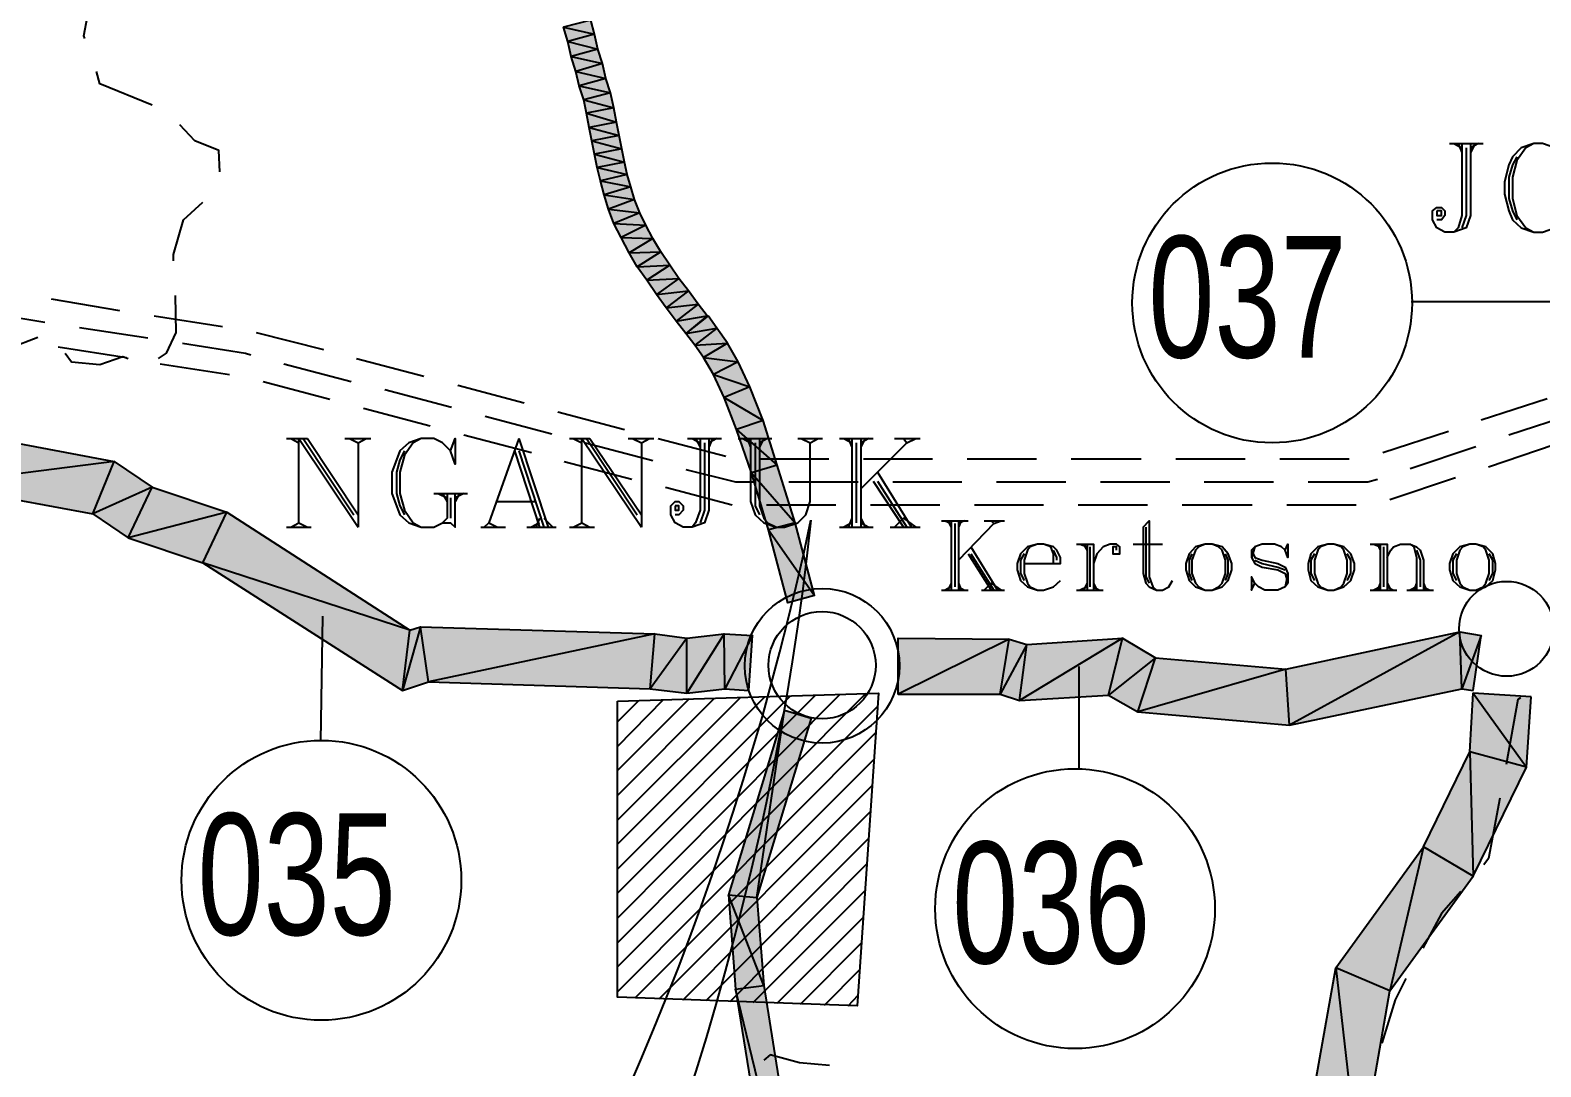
# Model space of a CAD drawing. Header units: millimetres. Extents: x 658 to 813, y 806 to 883.
# Drawn here: x 797.04 to 802.21, y 859.31 to 862.86 of the extents above; entities that cross this region are included whole.
import ezdxf

# ---------------------------------------------------------------- set-up
doc = ezdxf.new("R2010")
doc.units = ezdxf.units.MM
doc.header["$LTSCALE"] = 0.1
doc.linetypes.add('atContinuous2', pattern=[0])
for name, color, linetype in [('BATKAB', 7, 'Continuous'), ('FRAME 11', 7, 'Continuous'), ('JL-ARTERI', 7, 'Continuous'), ('KLEKTOR1', 7, 'Continuous'), ('KLEKTOR2', 7, 'Continuous'), ('LINK NAS BARU', 7, 'Continuous'), ('RENC-JL-TOL', 7, 'Continuous'), ('SYMBOL', 7, 'Continuous'), ('TEXT', 8, 'Continuous'), ('zat_Mask_solid', 7, 'Continuous')]:
    doc.layers.add(name, color=color, linetype=linetype)
doc.styles.add('Style2', font='arial.ttf', dxfattribs={"height": 0.2})

msp = doc.modelspace()

# ---------------------------------------------------------------- hatches: boundary and pattern name
at = {"layer": 'JL-ARTERI'}
h = msp.add_hatch(color=7, dxfattribs=at)
h.paths.add_polyline_path([(798.4009, 860.6301), (798.3735, 860.8185), (798.3127, 860.5997)])
h.paths.add_polyline_path([(798.3735, 860.8185), (798.3127, 860.5997), (798.3371, 860.8064)], flags=17)
h = msp.add_hatch(color=7, dxfattribs=at)
h.paths.add_polyline_path([(799.4163, 860.6057), (799.4132, 860.7942), (799.2856, 860.5905)])
h.paths.add_polyline_path([(799.4132, 860.7942), (799.2856, 860.5905), (799.2856, 860.779)], flags=17)
for points in [[(799.5105, 860.7881), (799.4163, 860.6057), (799.4132, 860.7942)], [(799.4984, 860.5997), (799.5105, 860.7881), (799.4163, 860.6057)], [(801.9334, 860.8003), (801.3498, 860.4811), (801.3376, 860.6726)], [(801.9395, 860.6057), (801.9334, 860.8003), (801.3498, 860.4811)], [(802.0064, 860.7881), (801.9395, 860.6057), (801.9334, 860.8003)], [(801.979, 860.5997), (802.0064, 860.7881), (801.9395, 860.6057)], [(800.8907, 860.7121), (800.7296, 860.5845), (800.7782, 860.779)], [(800.8299, 860.5267), (800.8907, 860.7121), (800.7296, 860.5845)], [(801.3376, 860.6726), (800.8299, 860.5267), (800.8907, 860.7121)], [(801.3498, 860.4811), (801.3376, 860.6726), (800.8299, 860.5267)]]:
    msp.add_hatch(color=7, dxfattribs=at).paths.add_polyline_path(points)
h = msp.add_hatch(color=7, dxfattribs=at)
h.paths.add_polyline_path([(800.3587, 860.5875), (800.3891, 860.776), (800.0091, 860.5875)], flags=17)
h.paths.add_polyline_path([(800.3891, 860.776), (800.0091, 860.5875), (800.0091, 860.779)])
h = msp.add_hatch(color=7, dxfattribs=at)
h.paths.add_polyline_path([(800.7296, 860.5845), (800.7782, 860.779), (800.4256, 860.5662)], flags=17)
h.paths.add_polyline_path([(800.7782, 860.779), (800.4256, 860.5662), (800.4499, 860.7577)], flags=17)
at = {"layer": 'KLEKTOR1'}
for points in [[(801.979, 860.5905), (802.1614, 860.3382), (801.9669, 860.3899)], [(802.1766, 860.5784), (801.979, 860.5905), (802.1614, 860.3382)], [(801.9669, 860.3899), (801.979, 859.9643), (801.8088, 860.0646)], [(802.1614, 860.3382), (801.9669, 860.3899), (801.979, 859.9643)], [(801.8088, 860.0646), (801.6933, 859.5721), (801.5078, 859.6512)], [(801.979, 859.9643), (801.8088, 860.0646), (801.6933, 859.5721)], [(801.5078, 859.6512), (801.5869, 858.9611), (801.3954, 859.0158)], [(801.6933, 859.5721), (801.5078, 859.6512), (801.5869, 858.9611)]]:
    msp.add_hatch(color=7, dxfattribs=at).paths.add_polyline_path(points)
at = {"layer": 'KLEKTOR2'}
for points in [[(798.9572, 862.8949), (798.863, 862.8706), (798.9694, 862.8463)], [(798.863, 862.8706), (798.9694, 862.8463), (798.8782, 862.8219)], [(798.9694, 862.8463), (798.8782, 862.8219), (798.9816, 862.7946)], [(798.8782, 862.8219), (798.9816, 862.7946), (798.8903, 862.7703)], [(798.9816, 862.7946), (798.8903, 862.7703), (798.9968, 862.7459)], [(798.8903, 862.7703), (798.9968, 862.7459), (798.9055, 862.7186)], [(798.9968, 862.7459), (798.9055, 862.7186), (799.0089, 862.6943)], [(798.9055, 862.7186), (799.0089, 862.6943), (798.9177, 862.6699)], [(799.0089, 862.6943), (798.9177, 862.6699), (799.0241, 862.6456)], [(798.9177, 862.6699), (799.0241, 862.6456), (798.9329, 862.6213)], [(799.0241, 862.6456), (798.9329, 862.6213), (799.0363, 862.5939)], [(798.9329, 862.6213), (799.0363, 862.5939), (798.942, 862.5757)], [(799.0363, 862.5939), (798.942, 862.5757), (799.0454, 862.5453)], [(798.942, 862.5757), (799.0454, 862.5453), (798.9512, 862.5271)], [(799.0454, 862.5453), (798.9512, 862.5271), (799.0545, 862.4997)], [(798.9512, 862.5271), (799.0545, 862.4997), (798.9603, 862.4815)], [(799.0545, 862.4997), (798.9603, 862.4815), (799.0636, 862.4541)], [(798.9603, 862.4815), (799.0636, 862.4541), (798.9694, 862.4359)], [(799.0636, 862.4541), (798.9694, 862.4359), (799.0728, 862.4085)], [(798.9694, 862.4359), (799.0728, 862.4085), (798.9785, 862.3903)], [(799.0728, 862.4085), (798.9785, 862.3903), (799.0819, 862.3659)], [(798.9785, 862.3903), (799.0819, 862.3659), (798.9907, 862.3447)], [(799.0819, 862.3659), (798.9907, 862.3447), (799.094, 862.3234)], [(798.9907, 862.3447), (799.094, 862.3234), (799.0028, 862.296)], [(799.094, 862.3234), (799.0028, 862.296), (799.1062, 862.2808)], [(799.0028, 862.296), (799.1062, 862.2808), (799.018, 862.2474)], [(799.1062, 862.2808), (799.018, 862.2474), (799.1244, 862.2352)], [(799.018, 862.2474), (799.1244, 862.2352), (799.0363, 862.1987)], [(799.1244, 862.2352), (799.0363, 862.1987), (799.1457, 862.1927)], [(799.0363, 862.1987), (799.1457, 862.1927), (799.0606, 862.1501)], [(799.1457, 862.1927), (799.0606, 862.1501), (799.17, 862.1471)], [(799.0606, 862.1501), (799.17, 862.1471), (799.088, 862.0984)], [(799.17, 862.1471), (799.088, 862.0984), (799.1974, 862.1015)], [(799.088, 862.0984), (799.1974, 862.1015), (799.1153, 862.0498)], [(799.1974, 862.1015), (799.1153, 862.0498), (799.2278, 862.0559)], [(799.1153, 862.0498), (799.2278, 862.0559), (799.1488, 862.0042)], [(799.2278, 862.0559), (799.1488, 862.0042), (799.2582, 862.0102)], [(799.1488, 862.0042), (799.2582, 862.0102), (799.1822, 861.9555)], [(799.2582, 862.0102), (799.1822, 861.9555), (799.2916, 861.9677)], [(799.1822, 861.9555), (799.2916, 861.9677), (799.2156, 861.9099)], [(799.2916, 861.9677), (799.2156, 861.9099), (799.3251, 861.9221)], [(799.2156, 861.9099), (799.3251, 861.9221), (799.2491, 861.8643)], [(799.3251, 861.9221), (799.2491, 861.8643), (799.3555, 861.8826)], [(799.2491, 861.8643), (799.3555, 861.8826), (799.2825, 861.8218)], [(799.3585, 861.8826), (799.2825, 861.8218), (799.3889, 861.84)], [(799.2825, 861.8218), (799.3889, 861.84), (799.3129, 861.7822)], [(799.3889, 861.84), (799.3129, 861.7822), (799.4254, 861.7883)], [(799.3129, 861.7822), (799.4254, 861.7883), (799.3433, 861.7397)], [(799.4254, 861.7883), (799.3433, 861.7397), (799.4619, 861.7245)], [(799.3433, 861.7397), (799.4619, 861.7245), (799.3768, 861.6819)], [(799.4619, 861.7245), (799.3768, 861.6819), (799.5014, 861.6394)], [(799.3768, 861.6819), (799.5014, 861.6394), (799.4132, 861.6029)], [(799.5014, 861.6394), (799.4132, 861.6029), (799.547, 861.5238)], [(799.4132, 861.6029), (799.547, 861.5238), (799.4558, 861.4934)], [(799.547, 861.5238), (799.4558, 861.4934), (799.5956, 861.3718)], [(799.4558, 861.4934), (799.5956, 861.3718), (799.5075, 861.3445)], [(799.5956, 861.3718), (799.5075, 861.3445), (799.6564, 861.1742)], [(799.5075, 861.3445), (799.6564, 861.1742), (799.5652, 861.1499)], [(799.6564, 861.1742), (799.5652, 861.1499), (799.7233, 860.925)], [(799.5652, 861.1499), (799.7233, 860.925), (799.6321, 860.9006)], [(799.7385, 858.3987), (799.4528, 859.5782), (799.55, 859.5904)], [(799.6473, 858.3683), (799.7385, 858.3987), (799.4528, 859.5782)]]:
    msp.add_hatch(color=7, dxfattribs=at).paths.add_polyline_path(points)
h = msp.add_hatch(color=7, dxfattribs=at)
h.paths.add_polyline_path([(799.4528, 859.5782), (799.55, 859.5904), (799.4284, 859.9005)])
h.paths.add_polyline_path([(799.55, 859.5904), (799.4284, 859.9005), (799.5257, 859.8913)], flags=17)
at = {"layer": 'zat_Mask_solid'}
for points in [[(797.3247, 861.384), (796.7076, 861.305), (796.7258, 861.4965)], [(797.2518, 861.2046), (797.3247, 861.384), (796.7076, 861.305)], [(797.4554, 861.2958), (797.2518, 861.2046), (797.3247, 861.384)], [(797.3734, 861.1226), (797.4554, 861.2958), (797.2518, 861.2046)], [(797.7108, 861.2107), (797.3734, 861.1226), (797.4554, 861.2958)], [(797.6287, 861.0374), (797.7108, 861.2107), (797.3734, 861.1226)], [(798.3371, 860.8064), (797.6287, 861.0374), (797.7108, 861.2107)], [(798.3127, 860.5997), (798.3371, 860.8064), (797.6287, 861.0374)], [(799.1761, 860.7942), (798.4009, 860.6301), (798.3735, 860.8185)], [(799.1609, 860.6057), (799.1761, 860.7942), (798.4009, 860.6301)], [(799.2856, 860.779), (799.1609, 860.6057), (799.1761, 860.7942)], [(799.2856, 860.5905), (799.2856, 860.779), (799.1609, 860.6057)], [(800.4499, 860.7577), (800.3587, 860.5875), (800.3891, 860.776)], [(800.4256, 860.5662), (800.4499, 860.7577), (800.3587, 860.5875)], [(799.4284, 859.9005), (799.5257, 859.8913), (799.62, 860.5328)], [(799.5257, 859.8913), (799.62, 860.5328), (799.7112, 860.5054)]]:
    msp.add_hatch(color=7, dxfattribs=at).paths.add_polyline_path(points)

# ---------------------------------------------------------------- linework, layer by layer
at = {"layer": 'BATKAB', "color": 7}
for points in [[(797.2244, 862.8311), (797.2214, 862.8402), (797.2457, 862.9739), (797.2305, 863.0135), (797.194, 863.0226), (797.1879, 863.0347)], [(797.4554, 862.6031), (797.2761, 862.676), (797.2639, 862.7186)], [(797.6865, 862.3751), (797.6834, 862.448), (797.6014, 862.4815), (797.5497, 862.5362)], [(797.5284, 862.0711), (797.5284, 862.0923), (797.5618, 862.2109), (797.6287, 862.2717)], [(797.4767, 861.7366), (797.5041, 861.7549), (797.5375, 861.8248), (797.5345, 861.9525)], [(796.9113, 861.6485), (796.9143, 861.6546), (796.969, 861.7731), (797.0633, 861.8096)], [(797.1575, 861.7549), (797.1788, 861.7245), (797.2761, 861.7154), (797.3551, 861.7427), (797.3734, 861.7366)], [(802.1402, 860.5753), (802.131, 860.5693), (802.0915, 860.3473)], [(802.0702, 860.2318), (802.0307, 860.0251), (802.0155, 860.0038)], [(801.9365, 859.9126), (801.8696, 859.8366), (801.8058, 859.718)], [(801.748, 859.6147), (801.7115, 859.5417), (801.6659, 859.3928)], [(799.775, 859.3168), (799.6716, 859.3259), (799.5713, 859.3532), (799.55, 859.335)]]:
    msp.add_lwpolyline(points, dxfattribs=at)
at = {"layer": 'FRAME 11', "color": 7}
for points in [[(799.0484, 859.7363), (799.8996, 860.5905)], [(799.0484, 860.5632), (799.9422, 860.5905), (799.8692, 859.5204), (799.0484, 859.5508), (799.0484, 860.5632)], [(799.0484, 859.8214), (799.8115, 860.5875)], [(799.0484, 859.9065), (799.7264, 860.5845)], [(799.0484, 859.9886), (799.6412, 860.5814)], [(799.0484, 860.0737), (799.5531, 860.5784)], [(799.0484, 860.1558), (799.468, 860.5753)], [(799.0484, 860.3261), (799.2947, 860.5723)], [(799.0484, 860.2409), (799.3798, 860.5723)], [(799.0484, 860.4081), (799.2065, 860.5693)], [(799.0484, 860.4933), (799.1214, 860.5662)], [(799.0484, 859.6542), (799.9392, 860.5449)], [(799.0484, 859.5691), (799.9331, 860.4568)], [(799.1092, 859.5478), (799.927, 860.3656)], [(799.1913, 859.5448), (799.9209, 860.2744)], [(799.2734, 859.5417), (799.9148, 860.1862)], [(799.3524, 859.5387), (799.9088, 860.095)], [(799.4345, 859.5356), (799.9027, 860.0069)], [(799.5136, 859.5326), (799.8966, 859.9157)], [(799.5956, 859.5296), (799.8905, 859.8245)], [(799.6747, 859.5265), (799.8844, 859.7363)], [(799.7568, 859.5235), (799.8784, 859.6451)], [(799.8388, 859.5204), (799.8723, 859.5569)]]:
    msp.add_lwpolyline(points, dxfattribs=at)
at = {"layer": 'FRAME 11', "color": 7, "linetype": 'atContinuous2'}
for centre, radius, start, end in [((789.9831, 863.2402), 9.9429, 266.08953, 348.0577), ((790.0749, 862.2245), 9.6934, 265.45349, 353.83073)]:
    msp.add_arc(centre, radius, start, end, dxfattribs=at)
at = {"layer": 'JL-ARTERI', "color": 7}
for points in [[(797.3247, 861.384), (796.7076, 861.305), (796.7258, 861.4965), (797.3247, 861.384)], [(797.2518, 861.2046), (797.3247, 861.384), (796.7076, 861.305), (797.2518, 861.2046)], [(797.4554, 861.2958), (797.2518, 861.2046), (797.3247, 861.384), (797.4554, 861.2958)], [(797.3734, 861.1226), (797.4554, 861.2958), (797.2518, 861.2046), (797.3734, 861.1226)], [(797.7108, 861.2107), (797.3734, 861.1226), (797.4554, 861.2958), (797.7108, 861.2107)], [(797.6287, 861.0374), (797.7108, 861.2107), (797.3734, 861.1226), (797.6287, 861.0374)], [(798.3371, 860.8064), (797.6287, 861.0374), (797.7108, 861.2107), (798.3371, 860.8064)], [(798.3127, 860.5997), (798.3371, 860.8064), (797.6287, 861.0374), (798.3127, 860.5997)], [(798.4009, 860.6301), (798.3735, 860.8185), (798.3127, 860.5997), (798.4009, 860.6301)], [(798.3735, 860.8185), (798.3127, 860.5997), (798.3371, 860.8064), (798.3735, 860.8185)], [(799.1761, 860.7942), (798.4009, 860.6301), (798.3735, 860.8185), (799.1761, 860.7942)], [(799.1609, 860.6057), (799.1761, 860.7942), (798.4009, 860.6301), (799.1609, 860.6057)], [(799.2856, 860.779), (799.1609, 860.6057), (799.1761, 860.7942), (799.2856, 860.779)], [(799.4163, 860.6057), (799.4132, 860.7942), (799.2856, 860.5905), (799.4163, 860.6057)], [(799.4132, 860.7942), (799.2856, 860.5905), (799.2856, 860.779), (799.4132, 860.7942)], [(799.5105, 860.7881), (799.4163, 860.6057), (799.4132, 860.7942), (799.5105, 860.7881)], [(799.4984, 860.5997), (799.5105, 860.7881), (799.4163, 860.6057), (799.4984, 860.5997)], [(801.9334, 860.8003), (801.3498, 860.4811), (801.3376, 860.6726), (801.9334, 860.8003)], [(801.9395, 860.6057), (801.9334, 860.8003), (801.3498, 860.4811), (801.9395, 860.6057)], [(802.0064, 860.7881), (801.9395, 860.6057), (801.9334, 860.8003), (802.0064, 860.7881)], [(801.979, 860.5997), (802.0064, 860.7881), (801.9395, 860.6057), (801.979, 860.5997)], [(799.2856, 860.5905), (799.2856, 860.779), (799.1609, 860.6057), (799.2856, 860.5905)], [(800.3891, 860.776), (800.0091, 860.5875), (800.0091, 860.779), (800.3891, 860.776)], [(800.3587, 860.5875), (800.3891, 860.776), (800.0091, 860.5875), (800.3587, 860.5875)], [(800.4499, 860.7577), (800.3587, 860.5875), (800.3891, 860.776), (800.4499, 860.7577)], [(800.4256, 860.5662), (800.4499, 860.7577), (800.3587, 860.5875), (800.4256, 860.5662)], [(800.7296, 860.5845), (800.7782, 860.779), (800.4256, 860.5662), (800.7296, 860.5845)], [(800.7782, 860.779), (800.4256, 860.5662), (800.4499, 860.7577), (800.7782, 860.779)], [(800.8907, 860.7121), (800.7296, 860.5845), (800.7782, 860.779), (800.8907, 860.7121)], [(800.8299, 860.5267), (800.8907, 860.7121), (800.7296, 860.5845), (800.8299, 860.5267)], [(801.3376, 860.6726), (800.8299, 860.5267), (800.8907, 860.7121), (801.3376, 860.6726)], [(801.3498, 860.4811), (801.3376, 860.6726), (800.8299, 860.5267), (801.3498, 860.4811)]]:
    msp.add_lwpolyline(points, dxfattribs=at)
at = {"layer": 'KLEKTOR1', "color": 7}
for points in [[(801.979, 860.5905), (802.1614, 860.3382), (801.9669, 860.3899), (801.979, 860.5905)], [(802.1766, 860.5784), (801.979, 860.5905), (802.1614, 860.3382), (802.1766, 860.5784)], [(801.9669, 860.3899), (801.979, 859.9643), (801.8088, 860.0646), (801.9669, 860.3899)], [(802.1614, 860.3382), (801.9669, 860.3899), (801.979, 859.9643), (802.1614, 860.3382)], [(801.8088, 860.0646), (801.6933, 859.5721), (801.5078, 859.6512), (801.8088, 860.0646)], [(801.979, 859.9643), (801.8088, 860.0646), (801.6933, 859.5721), (801.979, 859.9643)], [(801.5078, 859.6512), (801.5869, 858.9611), (801.3954, 859.0158), (801.5078, 859.6512)], [(801.6933, 859.5721), (801.5078, 859.6512), (801.5869, 858.9611), (801.6933, 859.5721)]]:
    msp.add_lwpolyline(points, dxfattribs=at)
at = {"layer": 'KLEKTOR2', "color": 7}
for points in [[(798.9572, 862.8949), (798.863, 862.8706), (798.9694, 862.8463), (798.9572, 862.8949)], [(798.863, 862.8706), (798.9694, 862.8463), (798.8782, 862.8219), (798.863, 862.8706)], [(798.9694, 862.8463), (798.8782, 862.8219), (798.9816, 862.7946), (798.9694, 862.8463)], [(798.8782, 862.8219), (798.9816, 862.7946), (798.8903, 862.7703), (798.8782, 862.8219)], [(798.9816, 862.7946), (798.8903, 862.7703), (798.9968, 862.7459), (798.9816, 862.7946)], [(798.8903, 862.7703), (798.9968, 862.7459), (798.9055, 862.7186), (798.8903, 862.7703)], [(798.9968, 862.7459), (798.9055, 862.7186), (799.0089, 862.6943), (798.9968, 862.7459)], [(798.9055, 862.7186), (799.0089, 862.6943), (798.9177, 862.6699), (798.9055, 862.7186)], [(799.0089, 862.6943), (798.9177, 862.6699), (799.0241, 862.6456), (799.0089, 862.6943)], [(798.9177, 862.6699), (799.0241, 862.6456), (798.9329, 862.6213), (798.9177, 862.6699)], [(799.0241, 862.6456), (798.9329, 862.6213), (799.0363, 862.5939), (799.0241, 862.6456)], [(798.9329, 862.6213), (799.0363, 862.5939), (798.942, 862.5757), (798.9329, 862.6213)], [(799.0363, 862.5939), (798.942, 862.5757), (799.0454, 862.5453), (799.0363, 862.5939)], [(798.942, 862.5757), (799.0454, 862.5453), (798.9512, 862.5271), (798.942, 862.5757)], [(799.0454, 862.5453), (798.9512, 862.5271), (799.0545, 862.4997), (799.0454, 862.5453)], [(798.9512, 862.5271), (799.0545, 862.4997), (798.9603, 862.4815), (798.9512, 862.5271)], [(799.0545, 862.4997), (798.9603, 862.4815), (799.0636, 862.4541), (799.0545, 862.4997)], [(798.9603, 862.4815), (799.0636, 862.4541), (798.9694, 862.4359), (798.9603, 862.4815)], [(799.0636, 862.4541), (798.9694, 862.4359), (799.0728, 862.4085), (799.0636, 862.4541)], [(798.9694, 862.4359), (799.0728, 862.4085), (798.9785, 862.3903), (798.9694, 862.4359)], [(799.0728, 862.4085), (798.9785, 862.3903), (799.0819, 862.3659), (799.0728, 862.4085)], [(798.9785, 862.3903), (799.0819, 862.3659), (798.9907, 862.3447), (798.9785, 862.3903)], [(799.0819, 862.3659), (798.9907, 862.3447), (799.094, 862.3234), (799.0819, 862.3659)], [(798.9907, 862.3447), (799.094, 862.3234), (799.0028, 862.296), (798.9907, 862.3447)], [(799.094, 862.3234), (799.0028, 862.296), (799.1062, 862.2808), (799.094, 862.3234)], [(799.0028, 862.296), (799.1062, 862.2808), (799.018, 862.2474), (799.0028, 862.296)], [(799.1062, 862.2808), (799.018, 862.2474), (799.1244, 862.2352), (799.1062, 862.2808)], [(799.018, 862.2474), (799.1244, 862.2352), (799.0363, 862.1987), (799.018, 862.2474)], [(799.1244, 862.2352), (799.0363, 862.1987), (799.1457, 862.1927), (799.1244, 862.2352)], [(799.0363, 862.1987), (799.1457, 862.1927), (799.0606, 862.1501), (799.0363, 862.1987)], [(799.1457, 862.1927), (799.0606, 862.1501), (799.17, 862.1471), (799.1457, 862.1927)], [(799.0606, 862.1501), (799.17, 862.1471), (799.088, 862.0984), (799.0606, 862.1501)], [(799.17, 862.1471), (799.088, 862.0984), (799.1974, 862.1015), (799.17, 862.1471)], [(799.088, 862.0984), (799.1974, 862.1015), (799.1153, 862.0498), (799.088, 862.0984)], [(799.1974, 862.1015), (799.1153, 862.0498), (799.2278, 862.0559), (799.1974, 862.1015)], [(799.1153, 862.0498), (799.2278, 862.0559), (799.1488, 862.0042), (799.1153, 862.0498)], [(799.2278, 862.0559), (799.1488, 862.0042), (799.2582, 862.0102), (799.2278, 862.0559)], [(799.1488, 862.0042), (799.2582, 862.0102), (799.1822, 861.9555), (799.1488, 862.0042)], [(799.2582, 862.0102), (799.1822, 861.9555), (799.2916, 861.9677), (799.2582, 862.0102)], [(799.1822, 861.9555), (799.2916, 861.9677), (799.2156, 861.9099), (799.1822, 861.9555)], [(799.2916, 861.9677), (799.2156, 861.9099), (799.3251, 861.9221), (799.2916, 861.9677)], [(799.2156, 861.9099), (799.3251, 861.9221), (799.2491, 861.8643), (799.2156, 861.9099)], [(799.3251, 861.9221), (799.2491, 861.8643), (799.3555, 861.8826), (799.3251, 861.9221)], [(799.2491, 861.8643), (799.3555, 861.8826), (799.2825, 861.8218), (799.2491, 861.8643)], [(799.3585, 861.8826), (799.2825, 861.8218), (799.3889, 861.84), (799.3585, 861.8826)], [(799.2825, 861.8218), (799.3889, 861.84), (799.3129, 861.7822), (799.2825, 861.8218)], [(799.3889, 861.84), (799.3129, 861.7822), (799.4254, 861.7883), (799.3889, 861.84)], [(799.3129, 861.7822), (799.4254, 861.7883), (799.3433, 861.7397), (799.3129, 861.7822)], [(799.4254, 861.7883), (799.3433, 861.7397), (799.4619, 861.7245), (799.4254, 861.7883)], [(799.3433, 861.7397), (799.4619, 861.7245), (799.3768, 861.6819), (799.3433, 861.7397)], [(799.4619, 861.7245), (799.3768, 861.6819), (799.5014, 861.6394), (799.4619, 861.7245)], [(799.3768, 861.6819), (799.5014, 861.6394), (799.4132, 861.6029), (799.3768, 861.6819)], [(799.5014, 861.6394), (799.4132, 861.6029), (799.547, 861.5238), (799.5014, 861.6394)], [(799.4132, 861.6029), (799.547, 861.5238), (799.4558, 861.4934), (799.4132, 861.6029)], [(799.547, 861.5238), (799.4558, 861.4934), (799.5956, 861.3718), (799.547, 861.5238)], [(799.4558, 861.4934), (799.5956, 861.3718), (799.5075, 861.3445), (799.4558, 861.4934)], [(799.5956, 861.3718), (799.5075, 861.3445), (799.6564, 861.1742), (799.5956, 861.3718)], [(799.5075, 861.3445), (799.6564, 861.1742), (799.5652, 861.1499), (799.5075, 861.3445)], [(799.6564, 861.1742), (799.5652, 861.1499), (799.7233, 860.925), (799.6564, 861.1742)], [(799.5652, 861.1499), (799.7233, 860.925), (799.6321, 860.9006), (799.5652, 861.1499)], [(799.4284, 859.9005), (799.5257, 859.8913), (799.62, 860.5328), (799.4284, 859.9005)], [(799.5257, 859.8913), (799.62, 860.5328), (799.7112, 860.5054), (799.5257, 859.8913)], [(799.4528, 859.5782), (799.55, 859.5904), (799.4284, 859.9005), (799.4528, 859.5782)], [(799.55, 859.5904), (799.4284, 859.9005), (799.5257, 859.8913), (799.55, 859.5904)], [(799.7385, 858.3987), (799.4528, 859.5782), (799.55, 859.5904), (799.7385, 858.3987)], [(799.6473, 858.3683), (799.7385, 858.3987), (799.4528, 859.5782), (799.6473, 858.3683)]]:
    msp.add_lwpolyline(points, dxfattribs=at)
at = {"layer": 'LINK NAS BARU', "color": 7}
for points in [[(801.7662, 861.9312), (802.2344, 861.9312), (802.3621, 861.9312), (802.3621, 860.8641)], [(798.0331, 860.4264), (798.0391, 860.855)], [(800.6293, 860.3291), (800.6293, 860.6817)]]:
    msp.add_lwpolyline(points, dxfattribs=at)
at = {"layer": 'LINK NAS BARU', "color": 7, "linetype": 'atContinuous2'}
for centre in [(801.2903, 861.9266), (798.0344, 859.9505), (800.6154, 859.8533)]:
    msp.add_circle(centre, 0.4789, dxfattribs=at)
at = {"layer": 'RENC-JL-TOL', "color": 7}
for points in [[(797.1089, 861.9403), (797.343, 861.9008)], [(796.8566, 861.9069), (796.9356, 861.8856), (797.0876, 861.8613)], [(797.4615, 861.8826), (797.6956, 861.8461)], [(797.2062, 861.843), (797.4402, 861.8066)], [(797.8111, 861.8248), (798.0422, 861.767)], [(797.1332, 861.7762), (797.3673, 861.7397)], [(797.5588, 861.7883), (797.7746, 861.7549), (797.7929, 861.7488)], [(797.4828, 861.7184), (797.7199, 861.6819)], [(797.9054, 861.7184), (798.1364, 861.6576)], [(798.1547, 861.7366), (798.3857, 861.6758)], [(797.8355, 861.6576), (798.0635, 861.5968)], [(798.2519, 861.6302), (798.4799, 861.5694)], [(798.5012, 861.6454), (798.7292, 861.5846)], [(798.179, 861.5664), (798.407, 861.5056)], [(802.0064, 861.5269), (802.2314, 861.5998)], [(798.5955, 861.539), (798.8235, 861.4782)], [(798.8447, 861.5542), (799.0728, 861.4934)], [(802.1006, 861.4752), (802.3256, 861.5482)], [(798.5225, 861.4752), (798.7535, 861.4144)], [(799.1883, 861.463), (799.4193, 861.4022)], [(801.669, 861.4144), (801.8939, 861.4874)], [(798.939, 861.4478), (799.17, 861.387)], [(801.7632, 861.3597), (801.9882, 861.4357)], [(802.0307, 861.3658), (802.2557, 861.4418)], [(798.866, 861.384), (799.0971, 861.3232)], [(799.2825, 861.3566), (799.4528, 861.3141), (799.5166, 861.3141)], [(799.5348, 861.3931), (799.772, 861.3931)], [(799.8905, 861.3931), (800.1277, 861.3931)], [(800.2462, 861.3931), (800.4833, 861.3931)], [(800.6019, 861.3931), (800.8421, 861.3931)], [(800.9606, 861.3931), (801.1977, 861.3931)], [(801.3163, 861.3931), (801.5534, 861.3931)], [(799.6352, 861.3141), (799.8723, 861.3141)], [(799.9908, 861.3141), (800.228, 861.3141)], [(800.3465, 861.3141), (800.5563, 861.3141), (800.5837, 861.3141)], [(800.7022, 861.3141), (800.9393, 861.3141)], [(801.0579, 861.3141), (801.295, 861.3141)], [(801.4136, 861.3141), (801.6173, 861.3141), (801.6507, 861.3232)], [(801.6933, 861.2533), (801.9182, 861.3293)], [(799.2126, 861.2958), (799.4406, 861.235)], [(799.5592, 861.235), (799.7963, 861.235)], [(799.9148, 861.235), (800.152, 861.235)], [(800.2705, 861.235), (800.5077, 861.235)], [(800.6262, 861.235), (800.8633, 861.235)], [(800.9819, 861.235), (801.2221, 861.235)], [(801.3406, 861.235), (801.5778, 861.235)]]:
    msp.add_lwpolyline(points, dxfattribs=at)
at = {"layer": 'SYMBOL', "color": 7, "linetype": 'atContinuous2'}
for centre, radius in [((799.7491, 860.6846), 0.2647), ((802.0929, 860.8112), 0.1624), ((799.749, 860.6866), 0.1836)]:
    msp.add_circle(centre, radius, dxfattribs=at)
at = {"layer": 'TEXT', "color": 7}
for points in [[(801.9699, 862.4723), (801.9699, 862.2261), (801.9547, 862.1835), (801.9122, 862.1683), (801.8818, 862.1683), (801.8544, 862.1835), (801.8392, 862.2109), (801.8392, 862.2413), (801.8544, 862.2535), (801.8696, 862.2535), (801.8818, 862.2413), (801.8818, 862.2261), (801.8696, 862.2109), (801.8544, 862.2109)], [(801.897, 862.4723), (802.0125, 862.4723)], [(801.9395, 862.4723), (801.9395, 862.2261), (801.9274, 862.1835), (801.9122, 862.1683)], [(801.9122, 862.4723), (801.9395, 862.4571)], [(801.9274, 862.4723), (801.9395, 862.4419)], [(801.9547, 862.4571), (801.9547, 862.2261), (801.9395, 862.1835)], [(801.9851, 862.4723), (801.9699, 862.4419)], [(801.9973, 862.4723), (801.9699, 862.4571)], [(802.1858, 862.4723), (802.1432, 862.4571), (802.1128, 862.4267), (802.1006, 862.3994), (802.0854, 862.3416), (802.0854, 862.2991), (802.1006, 862.2413), (802.1128, 862.2109), (802.1432, 862.1835), (802.1858, 862.1683), (802.2162, 862.1683), (802.2587, 862.1835), (802.2891, 862.2109), (802.3013, 862.2413), (802.3165, 862.2991), (802.3165, 862.3416), (802.3013, 862.3994), (802.2891, 862.4267), (802.2587, 862.4571), (802.2162, 862.4723), (802.1858, 862.4723)], [(802.1858, 862.4723), (802.1584, 862.4571), (802.128, 862.4146), (802.1128, 862.3568), (802.1128, 862.2839), (802.128, 862.2261), (802.1584, 862.1835), (802.1858, 862.1683)], [(802.128, 862.4267), (802.1128, 862.3994), (802.1006, 862.3568), (802.1006, 862.2839), (802.1128, 862.2413), (802.128, 862.2109)], [(801.8544, 862.2413), (801.8544, 862.2261), (801.8696, 862.2261), (801.8696, 862.2413), (801.8544, 862.2413)], [(797.9145, 861.463), (797.9875, 861.463)], [(797.9297, 861.463), (797.9571, 861.4478)], [(797.9571, 861.1742), (797.9571, 861.463), (798.1607, 861.159)], [(797.9723, 861.463), (798.1455, 861.2016)], [(797.9875, 861.463), (798.1607, 861.2016)], [(798.1151, 861.463), (798.2033, 861.463)], [(798.1303, 861.463), (798.1607, 861.4478), (798.1881, 861.463)], [(798.4769, 861.4205), (798.4921, 861.463), (798.4921, 861.3749), (798.4769, 861.4205), (798.4495, 861.4478), (798.4191, 861.463), (798.3766, 861.463), (798.334, 861.4478), (798.3036, 861.4205), (798.2915, 861.3901), (798.2763, 861.3475), (798.2763, 861.2746), (798.2915, 861.232), (798.3036, 861.2016), (798.334, 861.1742), (798.3766, 861.159), (798.4191, 861.159), (798.4495, 861.1742), (798.4769, 861.1742), (798.4921, 861.159), (798.4921, 861.2746)], [(798.3766, 861.463), (798.3492, 861.4478), (798.3188, 861.4053), (798.3036, 861.3475), (798.3036, 861.2746), (798.3188, 861.2168), (798.3492, 861.1742), (798.3766, 861.159)], [(798.711, 861.463), (798.6076, 861.1742)], [(798.711, 861.463), (798.8113, 861.159)], [(798.8843, 861.463), (798.9542, 861.463)], [(798.8964, 861.463), (798.9268, 861.4478)], [(798.9268, 861.1742), (798.9268, 861.463), (799.1305, 861.159)], [(798.942, 861.463), (799.1153, 861.2016)], [(798.9542, 861.463), (799.1305, 861.2016)], [(799.0849, 861.463), (799.1731, 861.463)], [(799.1001, 861.463), (799.1305, 861.4478), (799.1579, 861.463)], [(799.3616, 861.463), (799.3616, 861.2168), (799.3464, 861.1742), (799.3038, 861.159), (799.2734, 861.159), (799.246, 861.1742), (799.2308, 861.2016), (799.2308, 861.232), (799.246, 861.2472), (799.2582, 861.2472), (799.2734, 861.232), (799.2734, 861.2168), (799.2582, 861.2016), (799.246, 861.2016)], [(799.2886, 861.463), (799.4041, 861.463)], [(799.3312, 861.463), (799.3312, 861.2168), (799.316, 861.1742), (799.3038, 861.159)], [(799.3038, 861.463), (799.3312, 861.4478)], [(799.316, 861.463), (799.3312, 861.4326)], [(799.3737, 861.463), (799.3616, 861.4326)], [(799.3889, 861.463), (799.3616, 861.4478)], [(799.4619, 861.463), (799.5774, 861.463)], [(799.4771, 861.463), (799.5044, 861.4478)], [(799.4923, 861.463), (799.5044, 861.4326)], [(799.5044, 861.463), (799.5044, 861.2472), (799.5196, 861.2016), (799.55, 861.1742), (799.5926, 861.159), (799.62, 861.159), (799.6656, 861.1742), (799.6929, 861.2016), (799.7081, 861.2472), (799.7081, 861.4478)], [(799.5348, 861.463), (799.5348, 861.232), (799.55, 861.1894), (799.5622, 861.1742), (799.5926, 861.159)], [(799.55, 861.463), (799.5348, 861.4326)], [(799.5622, 861.463), (799.5348, 861.4478)], [(799.6656, 861.463), (799.7507, 861.463)], [(799.6777, 861.463), (799.7081, 861.4478), (799.7355, 861.463)], [(799.8084, 861.463), (799.924, 861.463)], [(799.8236, 861.463), (799.851, 861.4478)], [(799.8388, 861.463), (799.851, 861.4326)], [(799.851, 861.463), (799.851, 861.159)], [(799.8814, 861.463), (799.8814, 861.159)], [(799.8966, 861.463), (799.8814, 861.4326)], [(799.9088, 861.463), (799.8814, 861.4478)], [(799.9969, 861.463), (800.0851, 861.463)], [(800.0273, 861.463), (800.0395, 861.4478), (800.0699, 861.463)], [(798.1607, 861.4478), (798.1607, 861.159)], [(798.3188, 861.4205), (798.3036, 861.3901), (798.2915, 861.3475), (798.2915, 861.2746), (798.3036, 861.232), (798.3188, 861.2016)], [(798.6958, 861.4205), (798.7809, 861.159)], [(798.711, 861.4205), (798.7961, 861.159)], [(799.1305, 861.4478), (799.1305, 861.159)], [(799.3464, 861.4478), (799.3464, 861.2168), (799.3312, 861.1742)], [(799.5196, 861.4478), (799.5196, 861.232), (799.5348, 861.2016)], [(799.8662, 861.4478), (799.8662, 861.1742)], [(800.0395, 861.4478), (799.8814, 861.2898)], [(799.924, 861.3171), (800.0273, 861.159)], [(799.9392, 861.3475), (800.0547, 861.159)], [(799.9392, 861.3171), (800.0395, 861.159)], [(798.4191, 861.2746), (798.5347, 861.2746)], [(798.4343, 861.2746), (798.4647, 861.2594)], [(798.4647, 861.2746), (798.4647, 861.1894), (798.4495, 861.1742)], [(798.4495, 861.2746), (798.4647, 861.2472)], [(798.4769, 861.2594), (798.4769, 861.1894)], [(798.5073, 861.2746), (798.4921, 861.2472)], [(798.5225, 861.2746), (798.4921, 861.2594)], [(798.638, 861.2472), (798.7687, 861.2472)], [(799.246, 861.232), (799.246, 861.2168), (799.2582, 861.2168), (799.2582, 861.232), (799.246, 861.232)], [(797.9145, 861.159), (797.9996, 861.159)], [(797.9297, 861.159), (797.9571, 861.1742), (797.9875, 861.159)], [(798.5803, 861.159), (798.6654, 861.159)], [(798.5924, 861.159), (798.6076, 861.1742), (798.638, 861.159)], [(798.7383, 861.159), (798.8387, 861.159)], [(798.7809, 861.1742), (798.7535, 861.159)], [(798.7809, 861.1894), (798.7687, 861.159)], [(798.7961, 861.1894), (798.8265, 861.159)], [(798.8843, 861.159), (798.9694, 861.159)], [(798.8964, 861.159), (798.9268, 861.1742), (798.9542, 861.159)], [(799.8084, 861.159), (799.924, 861.159)], [(799.851, 861.1742), (799.8236, 861.159)], [(799.851, 861.1894), (799.8388, 861.159)], [(799.8814, 861.1894), (799.8966, 861.159)], [(799.8814, 861.1742), (799.9088, 861.159)], [(799.9817, 861.159), (800.0851, 861.159)], [(799.9969, 861.159), (800.0273, 861.1894), (800.0699, 861.159)], [(800.1581, 861.1803), (800.2493, 861.1803)], [(800.1702, 861.1803), (800.1915, 861.1712)], [(800.1793, 861.1803), (800.1915, 861.159)], [(800.1915, 861.1803), (800.1915, 860.9432)], [(800.2037, 861.1712), (800.2037, 860.9554)], [(800.2158, 861.1803), (800.2158, 860.9432)], [(800.2249, 861.1803), (800.2158, 861.159)], [(800.2371, 861.1803), (800.2158, 861.1712)], [(800.3374, 861.1712), (800.2158, 861.0466)], [(800.304, 861.1803), (800.3739, 861.1803)], [(800.3283, 861.1803), (800.3374, 861.1712), (800.3617, 861.1803)], [(800.8481, 861.159), (800.8694, 861.1803), (800.8694, 860.9888), (800.8816, 860.9554), (800.8937, 860.9432)], [(800.8481, 861.159), (800.8481, 861.001), (800.8573, 860.9675), (800.8694, 860.9554), (800.8937, 860.9432), (800.915, 860.9432), (800.9363, 860.9554), (800.9485, 860.9766)], [(800.8573, 861.159), (800.8573, 860.9888), (800.8694, 860.9675)], [(800.2584, 861.0922), (800.3496, 860.9432)], [(800.4408, 861.0344), (800.5654, 861.0344), (800.5654, 861.0557), (800.5533, 861.08), (800.5411, 861.0922), (800.5077, 861.1013), (800.4864, 861.1013), (800.4529, 861.0922), (800.4286, 861.0678), (800.4165, 861.0344), (800.4165, 861.0131), (800.4286, 860.9766), (800.4529, 860.9554), (800.4864, 860.9432), (800.5077, 860.9432), (800.5411, 860.9554), (800.5654, 860.9766)], [(800.4864, 861.1013), (800.4621, 861.0922), (800.4529, 861.08), (800.4408, 861.0466), (800.4408, 861.001), (800.4529, 860.9675), (800.4621, 860.9554), (800.4864, 860.9432)], [(800.5411, 861.0344), (800.5411, 861.0678), (800.532, 861.0922), (800.5077, 861.1013)], [(800.6201, 861.1013), (800.6779, 861.1013), (800.6779, 860.9432)], [(800.6323, 861.1013), (800.6566, 861.0922)], [(800.6445, 861.1013), (800.6566, 861.08)], [(800.6566, 861.1013), (800.6566, 860.9432)], [(800.6657, 861.0922), (800.6657, 860.9554)], [(800.7569, 861.08), (800.7569, 861.0922), (800.7448, 861.0922), (800.7448, 861.0678), (800.7691, 861.0678), (800.7691, 861.0922), (800.7569, 861.1013), (800.7357, 861.1013), (800.7113, 861.0922), (800.6901, 861.0678), (800.6779, 861.0344)], [(800.8147, 861.1013), (800.915, 861.1013)], [(801.0609, 861.1013), (801.0275, 861.0922), (801.0062, 861.0678), (800.9941, 861.0344), (800.9941, 861.0131), (801.0062, 860.9766), (801.0275, 860.9554), (801.0609, 860.9432), (801.0853, 860.9432), (801.1187, 860.9554), (801.14, 860.9766), (801.1521, 861.0131), (801.1521, 861.0344), (801.14, 861.0678), (801.1187, 861.0922), (801.0853, 861.1013), (801.0609, 861.1013)], [(801.0609, 861.1013), (801.0397, 861.0922), (801.0275, 861.08), (801.0153, 861.0466), (801.0153, 861.001), (801.0275, 860.9675), (801.0397, 860.9554), (801.0609, 860.9432)], [(801.0853, 860.9432), (801.1065, 860.9554), (801.1187, 860.9675), (801.1309, 861.001), (801.1309, 861.0466), (801.1187, 861.08), (801.1065, 861.0922), (801.0853, 861.1013)], [(801.3346, 861.08), (801.3437, 861.1013), (801.3437, 861.0557), (801.3346, 861.08), (801.3224, 861.0922), (801.2981, 861.1013), (801.2555, 861.1013), (801.2312, 861.0922), (801.219, 861.08), (801.219, 861.0557), (801.2312, 861.0344), (801.2555, 861.0222), (801.3102, 861.0131), (801.3346, 861.001), (801.3437, 860.9675)], [(801.2312, 861.0922), (801.219, 861.0557)], [(801.4805, 861.1013), (801.447, 861.0922), (801.4227, 861.0678), (801.4136, 861.0344), (801.4136, 861.0131), (801.4227, 860.9766), (801.447, 860.9554), (801.4805, 860.9432), (801.5018, 860.9432), (801.5352, 860.9554), (801.5595, 860.9766), (801.5717, 861.0131), (801.5717, 861.0344), (801.5595, 861.0678), (801.5352, 861.0922), (801.5018, 861.1013), (801.4805, 861.1013)], [(801.4805, 861.1013), (801.4562, 861.0922), (801.447, 861.08), (801.4349, 861.0466), (801.4349, 861.001), (801.447, 860.9675), (801.4562, 860.9554), (801.4805, 860.9432)], [(801.5018, 860.9432), (801.5261, 860.9554), (801.5352, 860.9675), (801.5474, 861.001), (801.5474, 861.0466), (801.5352, 861.08), (801.5261, 861.0922), (801.5018, 861.1013)], [(801.6264, 861.1013), (801.6842, 861.1013), (801.6842, 860.9432)], [(801.6386, 861.1013), (801.6598, 861.0922)], [(801.6507, 861.1013), (801.6598, 861.08)], [(801.6598, 861.1013), (801.6598, 860.9432)], [(801.672, 861.0922), (801.672, 860.9554)], [(801.6842, 861.0557), (801.6963, 861.08), (801.7054, 861.0922), (801.7298, 861.1013), (801.7632, 861.1013), (801.7845, 861.0922), (801.7966, 861.08), (801.8088, 861.0466), (801.8088, 860.9432)], [(801.7632, 861.1013), (801.7754, 861.0922), (801.7845, 861.0557), (801.7845, 860.9432)], [(801.9669, 861.1013), (801.9334, 861.0922), (801.9091, 861.0678), (801.897, 861.0344), (801.897, 861.0131), (801.9091, 860.9766), (801.9334, 860.9554), (801.9669, 860.9432), (801.9882, 860.9432), (802.0216, 860.9554), (802.0459, 860.9766), (802.055, 861.0131), (802.055, 861.0344), (802.0459, 861.0678), (802.0216, 861.0922), (801.9882, 861.1013), (801.9669, 861.1013)], [(801.9669, 861.1013), (801.9426, 861.0922), (801.9334, 861.08), (801.9213, 861.0466), (801.9213, 861.001), (801.9334, 860.9675), (801.9426, 860.9554), (801.9669, 860.9432)], [(801.9882, 860.9432), (802.0125, 860.9554), (802.0216, 860.9675), (802.0338, 861.001), (802.0338, 861.0466), (802.0216, 861.08), (802.0125, 861.0922), (801.9882, 861.1013)], [(800.2493, 861.0678), (800.3283, 860.9432)], [(800.2584, 861.0678), (800.3374, 860.9432)], [(800.4408, 861.0678), (800.4286, 861.0466), (800.4286, 861.001), (800.4408, 860.9766)], [(800.5533, 861.0466), (800.5533, 861.0557), (800.5411, 861.08)], [(801.0153, 861.0678), (801.0062, 861.0466), (801.0062, 861.001), (801.0153, 860.9766)], [(801.1309, 860.9766), (801.14, 861.001), (801.14, 861.0466), (801.1309, 861.0678)], [(801.219, 861.08), (801.2312, 861.0557), (801.2555, 861.0466), (801.3102, 861.0344), (801.3346, 861.0222), (801.3437, 861.001), (801.3437, 860.9675), (801.3346, 860.9554), (801.3102, 860.9432), (801.2646, 860.9432), (801.2434, 860.9554), (801.2312, 860.9675), (801.219, 860.9888), (801.219, 860.9432), (801.2312, 860.9675)], [(801.2312, 861.0466), (801.2555, 861.0344), (801.3102, 861.0222), (801.3346, 861.0131)], [(801.4349, 861.0678), (801.4227, 861.0466), (801.4227, 861.001), (801.4349, 860.9766)], [(801.5474, 860.9766), (801.5595, 861.001), (801.5595, 861.0466), (801.5474, 861.0678)], [(801.7845, 861.08), (801.7966, 861.0466), (801.7966, 860.9554)], [(801.9213, 861.0678), (801.9091, 861.0466), (801.9091, 861.001), (801.9213, 860.9766)], [(802.0338, 860.9766), (802.0459, 861.001), (802.0459, 861.0466), (802.0338, 861.0678)], [(801.3437, 861.001), (801.3346, 860.9554)], [(800.1581, 860.9432), (800.2493, 860.9432)], [(800.1915, 860.9554), (800.1702, 860.9432)], [(800.1915, 860.9675), (800.1793, 860.9432)], [(800.2158, 860.9675), (800.2249, 860.9432)], [(800.2158, 860.9554), (800.2371, 860.9432)], [(800.2949, 860.9432), (800.3739, 860.9432)], [(800.304, 860.9432), (800.3283, 860.9675), (800.3617, 860.9432)], [(800.6201, 860.9432), (800.7113, 860.9432)], [(800.6566, 860.9554), (800.6323, 860.9432)], [(800.6566, 860.9675), (800.6445, 860.9432)], [(800.6779, 860.9675), (800.6901, 860.9432)], [(800.6779, 860.9554), (800.6992, 860.9432)], [(801.6264, 860.9432), (801.7176, 860.9432)], [(801.6598, 860.9554), (801.6386, 860.9432)], [(801.6598, 860.9675), (801.6507, 860.9432)], [(801.6842, 860.9675), (801.6963, 860.9432)], [(801.6842, 860.9554), (801.7054, 860.9432)], [(801.751, 860.9432), (801.8422, 860.9432)], [(801.7845, 860.9554), (801.7632, 860.9432)], [(801.7845, 860.9675), (801.7754, 860.9432)], [(801.8088, 860.9675), (801.8179, 860.9432)], [(801.8088, 860.9554), (801.8301, 860.9432)]]:
    msp.add_lwpolyline(points, dxfattribs=at)

# ---------------------------------------------------------------- texts
at = {"layer": 'LINK NAS BARU', "color": 7, "style": 'Style2', "width": 0.7}
for s, p in [('037', (800.8664, 861.7397)), ('035', (797.6105, 859.7636)), ('036', (800.1945, 859.6664))]:
    msp.add_text(s, height=0.41588, rotation=0.0006, dxfattribs=at).set_placement(p)

doc.saveas('drawing.dxf')
